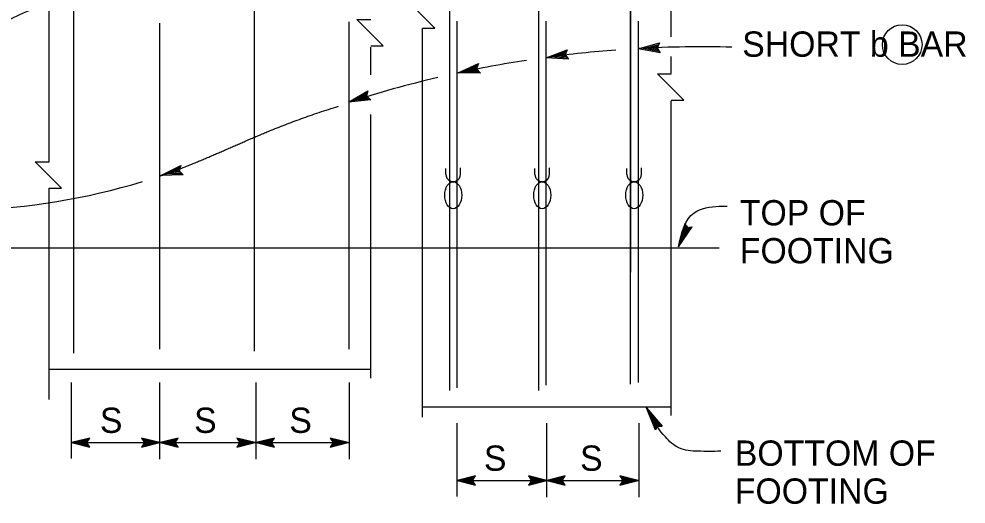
# Model space of a CAD drawing. Extents: x 0 to 90.7, y 0 to 58.7.
# Drawn here: x 13.32 to 27.3, y 13.25 to 20.4 of the extents above; entities that cross this region are included whole.
import ezdxf

# ---------------------------------------------------------------- set-up
doc = ezdxf.new("R2010")
doc.units = 0
for name, color, linetype in [('212 Leaders and Dim Lines', 7, 'Continuous'), ('213 Rebar', 7, 'Continuous'), ('214 Text and Titles', 7, 'Continuous'), ('240 Concrete', 7, 'Continuous')]:
    doc.layers.add(name, color=color, linetype=linetype)

msp = doc.modelspace()

# ---------------------------------------------------------------- linework, layer by layer
at = {"layer": '212 Leaders and Dim Lines'}
for p, q in [((22.46, 19.963), (22.779, 20.049)), ((22.535, 19.967), (22.768, 20.029)), ((22.608, 19.97), (22.759, 20.01)), ((22.779, 20.049), (22.74, 19.975)), ((22.779, 20.049), (22.779, 20.049)), ((21.105, 19.832), (21.414, 19.95)), ((21.179, 19.843), (21.404, 19.93)), ((21.252, 19.854), (21.397, 19.91)), ((21.325, 19.865), (21.388, 19.889)), ((21.393, 19.86), (21.325, 19.865)), ((21.414, 19.95), (21.382, 19.873)), ((21.382, 19.873), (21.435, 19.808)), ((21.414, 19.95), (21.414, 19.95)), ((22.786, 19.905), (22.46, 19.963)), ((22.46, 19.963), (22.46, 19.963)), ((22.773, 19.924), (22.534, 19.966)), ((22.76, 19.942), (22.608, 19.97)), ((22.683, 19.973), (22.747, 19.99)), ((22.749, 19.961), (22.683, 19.973)), ((22.74, 19.975), (22.786, 19.905)), ((22.786, 19.905), (22.786, 19.905)), ((19.802, 19.607), (20.102, 19.747)), ((19.875, 19.623), (20.094, 19.725)), ((20.102, 19.747), (20.075, 19.667)), ((20.102, 19.747), (20.102, 19.747)), ((21.435, 19.808), (21.105, 19.832)), ((21.105, 19.832), (21.105, 19.832)), ((21.42, 19.826), (21.178, 19.843)), ((21.405, 19.843), (21.252, 19.854)), ((21.435, 19.808), (21.435, 19.808)), ((20.133, 19.606), (19.802, 19.607)), ((19.802, 19.607), (19.802, 19.607)), ((20.117, 19.622), (19.875, 19.623)), ((19.947, 19.639), (20.089, 19.705)), ((20.101, 19.639), (19.947, 19.639)), ((20.02, 19.655), (20.08, 19.683)), ((20.088, 19.655), (20.02, 19.655)), ((20.075, 19.667), (20.133, 19.606)), ((20.133, 19.606), (20.133, 19.606)), ((18.184, 19.176), (18.468, 19.344)), ((18.255, 19.199), (18.462, 19.322)), ((18.468, 19.344), (18.45, 19.263)), ((18.468, 19.344), (18.468, 19.344)), ((18.513, 19.208), (18.184, 19.176)), ((18.184, 19.176), (18.184, 19.176)), ((18.496, 19.222), (18.254, 19.199)), ((18.325, 19.222), (18.459, 19.301)), ((18.478, 19.237), (18.325, 19.222)), ((18.396, 19.245), (18.453, 19.279)), ((18.463, 19.251), (18.396, 19.245)), ((18.45, 19.263), (18.513, 19.208)), ((18.513, 19.208), (18.513, 19.208)), ((15.413, 18.093), (15.708, 18.243)), ((15.485, 18.112), (15.7, 18.221)), ((15.557, 18.13), (15.696, 18.2)), ((15.708, 18.243), (15.684, 18.163)), ((15.708, 18.243), (15.708, 18.243)), ((15.743, 18.104), (15.413, 18.093)), ((15.413, 18.093), (15.413, 18.093)), ((15.727, 18.119), (15.485, 18.111)), ((15.71, 18.135), (15.557, 18.13)), ((15.629, 18.148), (15.688, 18.179)), ((15.696, 18.151), (15.629, 18.148)), ((15.684, 18.163), (15.743, 18.104)), ((15.743, 18.104), (15.743, 18.104)), ((23.151, 17.384), (23.056, 17.04)), ((23.16, 17.37), (23.056, 17.04)), ((23.056, 17.04), (23.17, 17.355)), ((23.17, 17.355), (23.151, 17.384)), ((23.17, 17.355), (23.189, 17.327)), ((23.056, 17.04), (23.179, 17.341)), ((23.056, 17.04), (23.257, 17.335)), ((23.056, 17.04), (23.24, 17.333)), ((23.223, 17.331), (23.056, 17.04)), ((23.206, 17.329), (23.056, 17.04)), ((23.189, 17.327), (23.056, 17.04)), ((23.189, 17.327), (23.223, 17.331)), ((23.223, 17.331), (23.257, 17.335)), ((14.095, 13.915), (14.095, 15.04)), ((15.397, 13.906), (15.397, 15.04)), ((16.819, 13.906), (16.819, 15.04)), ((18.198, 13.906), (18.198, 15.04)), ((22.748, 14.395), (22.586, 14.666)), ((22.716, 14.334), (22.586, 14.666)), ((22.586, 14.666), (22.817, 14.394)), ((22.782, 14.394), (22.586, 14.666)), ((22.586, 14.666), (22.732, 14.364)), ((22.724, 14.349), (22.586, 14.666)), ((22.586, 14.666), (22.74, 14.38)), ((22.765, 14.395), (22.586, 14.666)), ((22.586, 14.666), (22.8, 14.394)), ((19.788, 13.357), (19.788, 14.441)), ((21.112, 13.348), (21.112, 14.441)), ((22.478, 13.348), (22.478, 14.441)), ((22.732, 14.364), (22.716, 14.334)), ((22.732, 14.364), (22.748, 14.395)), ((22.748, 14.395), (22.782, 14.394)), ((22.782, 14.394), (22.817, 14.394)), ((14.095, 14.151), (18.198, 14.151)), ((19.788, 13.593), (22.478, 13.593))]:
    msp.add_line(p, q, dxfattribs=at)
for points in [[(14.095, 14.151), (14.365, 14.083), (14.32, 14.151), (14.365, 14.218), (14.095, 14.151)], [(14.095, 14.151), (14.365, 14.083), (14.32, 14.151), (14.365, 14.218), (14.095, 14.151)], [(14.143, 14.151), (14.338, 14.102), (14.306, 14.151), (14.338, 14.2), (14.143, 14.151)], [(14.143, 14.151), (14.338, 14.102), (14.306, 14.151), (14.338, 14.2), (14.143, 14.151)], [(14.183, 14.151), (14.316, 14.117), (14.294, 14.151), (14.316, 14.184), (14.183, 14.151)], [(14.183, 14.151), (14.316, 14.117), (14.294, 14.151), (14.316, 14.184), (14.183, 14.151)], [(14.216, 14.151), (14.298, 14.13), (14.285, 14.151), (14.298, 14.172), (14.216, 14.151)], [(14.216, 14.151), (14.298, 14.13), (14.285, 14.151), (14.298, 14.172), (14.216, 14.151)], [(14.218, 14.159), (14.279, 14.144), (14.274, 14.151), (14.279, 14.158), (14.218, 14.142)], [(14.218, 14.159), (14.279, 14.144), (14.274, 14.151), (14.279, 14.158), (14.218, 14.142)], [(15.397, 14.151), (15.127, 14.218), (15.172, 14.151), (15.127, 14.083), (15.397, 14.151)], [(15.397, 14.151), (15.127, 14.218), (15.172, 14.151), (15.127, 14.083), (15.397, 14.151)], [(15.349, 14.151), (15.153, 14.2), (15.186, 14.151), (15.153, 14.102), (15.349, 14.151)], [(15.349, 14.151), (15.153, 14.2), (15.186, 14.151), (15.153, 14.102), (15.349, 14.151)], [(15.309, 14.151), (15.175, 14.184), (15.198, 14.151), (15.175, 14.117), (15.309, 14.151)], [(15.309, 14.151), (15.175, 14.184), (15.198, 14.151), (15.175, 14.117), (15.309, 14.151)], [(15.276, 14.151), (15.194, 14.172), (15.207, 14.151), (15.194, 14.13), (15.276, 14.151)], [(15.276, 14.151), (15.194, 14.172), (15.207, 14.151), (15.194, 14.13), (15.276, 14.151)], [(15.273, 14.142), (15.213, 14.158), (15.217, 14.151), (15.213, 14.144), (15.273, 14.159)], [(15.273, 14.142), (15.213, 14.158), (15.217, 14.151), (15.213, 14.144), (15.273, 14.159)], [(15.4, 14.151), (15.67, 14.083), (15.625, 14.151), (15.67, 14.218), (15.4, 14.151)], [(15.4, 14.151), (15.67, 14.083), (15.625, 14.151), (15.67, 14.218), (15.4, 14.151)], [(15.448, 14.151), (15.644, 14.102), (15.611, 14.151), (15.644, 14.2), (15.448, 14.151)], [(15.448, 14.151), (15.644, 14.102), (15.611, 14.151), (15.644, 14.2), (15.448, 14.151)], [(15.488, 14.151), (15.621, 14.117), (15.599, 14.151), (15.621, 14.184), (15.488, 14.151)], [(15.488, 14.151), (15.621, 14.117), (15.599, 14.151), (15.621, 14.184), (15.488, 14.151)], [(15.521, 14.151), (15.603, 14.13), (15.59, 14.151), (15.603, 14.172), (15.521, 14.151)], [(15.521, 14.151), (15.603, 14.13), (15.59, 14.151), (15.603, 14.172), (15.521, 14.151)], [(15.523, 14.159), (15.584, 14.144), (15.579, 14.151), (15.584, 14.158), (15.523, 14.142)], [(15.523, 14.159), (15.584, 14.144), (15.579, 14.151), (15.584, 14.158), (15.523, 14.142)], [(16.803, 14.151), (16.533, 14.218), (16.577, 14.151), (16.533, 14.083), (16.803, 14.151)], [(16.803, 14.151), (16.533, 14.218), (16.577, 14.151), (16.533, 14.083), (16.803, 14.151)], [(16.755, 14.151), (16.559, 14.2), (16.592, 14.151), (16.559, 14.102), (16.755, 14.151)], [(16.755, 14.151), (16.559, 14.2), (16.592, 14.151), (16.559, 14.102), (16.755, 14.151)], [(16.714, 14.151), (16.581, 14.184), (16.603, 14.151), (16.581, 14.117), (16.714, 14.151)], [(16.714, 14.151), (16.581, 14.184), (16.603, 14.151), (16.581, 14.117), (16.714, 14.151)], [(16.681, 14.151), (16.599, 14.172), (16.613, 14.151), (16.599, 14.13), (16.681, 14.151)], [(16.681, 14.151), (16.599, 14.172), (16.613, 14.151), (16.599, 14.13), (16.681, 14.151)], [(16.679, 14.142), (16.619, 14.158), (16.623, 14.151), (16.619, 14.144), (16.679, 14.159)], [(16.679, 14.142), (16.619, 14.158), (16.623, 14.151), (16.619, 14.144), (16.679, 14.159)], [(16.822, 14.151), (17.092, 14.083), (17.048, 14.151), (17.092, 14.218), (16.822, 14.151)], [(16.822, 14.151), (17.092, 14.083), (17.048, 14.151), (17.092, 14.218), (16.822, 14.151)], [(16.87, 14.151), (17.066, 14.102), (17.034, 14.151), (17.066, 14.2), (16.87, 14.151)], [(16.87, 14.151), (17.066, 14.102), (17.034, 14.151), (17.066, 14.2), (16.87, 14.151)], [(16.911, 14.151), (17.044, 14.117), (17.022, 14.151), (17.044, 14.184), (16.911, 14.151)], [(16.911, 14.151), (17.044, 14.117), (17.022, 14.151), (17.044, 14.184), (16.911, 14.151)], [(16.944, 14.151), (17.026, 14.13), (17.012, 14.151), (17.026, 14.172), (16.944, 14.151)], [(16.944, 14.151), (17.026, 14.13), (17.012, 14.151), (17.026, 14.172), (16.944, 14.151)], [(16.946, 14.159), (17.006, 14.144), (17.002, 14.151), (17.006, 14.158), (16.946, 14.142)], [(16.946, 14.159), (17.006, 14.144), (17.002, 14.151), (17.006, 14.158), (16.946, 14.142)], [(18.181, 14.151), (17.911, 14.218), (17.956, 14.151), (17.911, 14.083), (18.181, 14.151)], [(18.181, 14.151), (17.911, 14.218), (17.956, 14.151), (17.911, 14.083), (18.181, 14.151)], [(18.133, 14.151), (17.938, 14.2), (17.97, 14.151), (17.938, 14.102), (18.133, 14.151)], [(18.133, 14.151), (17.938, 14.2), (17.97, 14.151), (17.938, 14.102), (18.133, 14.151)], [(18.093, 14.151), (17.96, 14.184), (17.982, 14.151), (17.96, 14.117), (18.093, 14.151)], [(18.093, 14.151), (17.96, 14.184), (17.982, 14.151), (17.96, 14.117), (18.093, 14.151)], [(18.06, 14.151), (17.978, 14.172), (17.992, 14.151), (17.978, 14.13), (18.06, 14.151)], [(18.06, 14.151), (17.978, 14.172), (17.992, 14.151), (17.978, 14.13), (18.06, 14.151)], [(18.058, 14.142), (17.998, 14.158), (18.002, 14.151), (17.998, 14.144), (18.058, 14.159)], [(18.058, 14.142), (17.998, 14.158), (18.002, 14.151), (17.998, 14.144), (18.058, 14.159)], [(19.788, 13.593), (20.058, 13.525), (20.013, 13.593), (20.058, 13.66), (19.788, 13.593)], [(19.788, 13.593), (20.058, 13.525), (20.013, 13.593), (20.058, 13.66), (19.788, 13.593)], [(19.836, 13.593), (20.032, 13.544), (19.999, 13.593), (20.032, 13.642), (19.836, 13.593)], [(19.836, 13.593), (20.032, 13.544), (19.999, 13.593), (20.032, 13.642), (19.836, 13.593)], [(19.876, 13.593), (20.01, 13.559), (19.987, 13.593), (20.01, 13.626), (19.876, 13.593)], [(19.876, 13.593), (20.01, 13.559), (19.987, 13.593), (20.01, 13.626), (19.876, 13.593)], [(19.909, 13.593), (19.991, 13.572), (19.978, 13.593), (19.991, 13.613), (19.909, 13.593)], [(19.909, 13.593), (19.991, 13.572), (19.978, 13.593), (19.991, 13.613), (19.909, 13.593)], [(19.912, 13.601), (19.972, 13.586), (19.968, 13.593), (19.972, 13.6), (19.912, 13.584)], [(19.912, 13.601), (19.972, 13.586), (19.968, 13.593), (19.972, 13.6), (19.912, 13.584)], [(21.112, 13.593), (20.842, 13.66), (20.887, 13.593), (20.842, 13.525), (21.112, 13.593)], [(21.112, 13.593), (20.842, 13.66), (20.887, 13.593), (20.842, 13.525), (21.112, 13.593)], [(21.064, 13.593), (20.868, 13.642), (20.901, 13.593), (20.868, 13.544), (21.064, 13.593)], [(21.064, 13.593), (20.868, 13.642), (20.901, 13.593), (20.868, 13.544), (21.064, 13.593)], [(21.024, 13.593), (20.89, 13.626), (20.913, 13.593), (20.89, 13.559), (21.024, 13.593)], [(21.024, 13.593), (20.89, 13.626), (20.913, 13.593), (20.89, 13.559), (21.024, 13.593)], [(20.991, 13.593), (20.909, 13.613), (20.922, 13.593), (20.909, 13.572), (20.991, 13.593)], [(20.991, 13.593), (20.909, 13.613), (20.922, 13.593), (20.909, 13.572), (20.991, 13.593)], [(20.989, 13.584), (20.928, 13.6), (20.933, 13.593), (20.928, 13.586), (20.989, 13.601)], [(20.989, 13.584), (20.928, 13.6), (20.933, 13.593), (20.928, 13.586), (20.989, 13.601)], [(21.115, 13.593), (21.385, 13.525), (21.34, 13.593), (21.385, 13.66), (21.115, 13.593)], [(21.115, 13.593), (21.385, 13.525), (21.34, 13.593), (21.385, 13.66), (21.115, 13.593)], [(21.163, 13.593), (21.359, 13.544), (21.326, 13.593), (21.359, 13.642), (21.163, 13.593)], [(21.163, 13.593), (21.359, 13.544), (21.326, 13.593), (21.359, 13.642), (21.163, 13.593)], [(21.203, 13.593), (21.337, 13.559), (21.314, 13.593), (21.337, 13.626), (21.203, 13.593)], [(21.203, 13.593), (21.337, 13.559), (21.314, 13.593), (21.337, 13.626), (21.203, 13.593)], [(21.236, 13.593), (21.318, 13.572), (21.305, 13.593), (21.318, 13.613), (21.236, 13.593)], [(21.236, 13.593), (21.318, 13.572), (21.305, 13.593), (21.318, 13.613), (21.236, 13.593)], [(21.238, 13.601), (21.299, 13.586), (21.294, 13.593), (21.299, 13.6), (21.238, 13.584)], [(21.238, 13.601), (21.299, 13.586), (21.294, 13.593), (21.299, 13.6), (21.238, 13.584)], [(22.461, 13.593), (22.191, 13.66), (22.236, 13.593), (22.191, 13.525), (22.461, 13.593)], [(22.461, 13.593), (22.191, 13.66), (22.236, 13.593), (22.191, 13.525), (22.461, 13.593)], [(22.413, 13.593), (22.218, 13.642), (22.25, 13.593), (22.218, 13.544), (22.413, 13.593)], [(22.413, 13.593), (22.218, 13.642), (22.25, 13.593), (22.218, 13.544), (22.413, 13.593)], [(22.373, 13.593), (22.24, 13.626), (22.262, 13.593), (22.24, 13.559), (22.373, 13.593)], [(22.373, 13.593), (22.24, 13.626), (22.262, 13.593), (22.24, 13.559), (22.373, 13.593)], [(22.34, 13.593), (22.258, 13.613), (22.272, 13.593), (22.258, 13.572), (22.34, 13.593)], [(22.34, 13.593), (22.258, 13.613), (22.272, 13.593), (22.258, 13.572), (22.34, 13.593)], [(22.338, 13.584), (22.278, 13.6), (22.282, 13.593), (22.278, 13.586), (22.338, 13.601)], [(22.338, 13.584), (22.278, 13.6), (22.282, 13.593), (22.278, 13.586), (22.338, 13.601)]]:
    msp.add_lwpolyline(points, dxfattribs=at)
for centre, radius, start, end in [((23.424, 2.824), 17.169, 94.321, 97.6834), ((23.424, 2.824), 17.169, 88.587, 93.1915), ((23.424, 2.824), 17.169, 98.7569, 102.2348), ((23.424, 2.824), 17.169, 103.2025, 107.7473), ((12.312, 27.294), 9.711, 271.595, 286.9259)]:
    msp.add_arc(centre, radius, start, end, dxfattribs=at)
for points in [[(11.182, 19.376), (11.592, 19.575), (11.981, 19.812), (12.37, 20.049), (13.98, 20.759)], [(15.391, 18.083), (15.993, 18.285), (16.565, 18.563), (17.136, 18.841), (18.034, 19.115)]]:
    msp.add_open_spline(points, degree=4, dxfattribs=at)
for points in [[(23.056, 17.04), (23.29, 17.545), (23.655, 17.639), (23.776, 17.639)], [(23.682, 14.024), (23.347, 14.024), (23.062, 14.073), (22.863, 14.235), (22.64, 14.57), (22.615, 14.632)]]:
    msp.add_spline(points, degree=3, dxfattribs=at)
at = {"layer": '213 Rebar'}
for p, q in [((14.122, 23.465), (14.122, 15.474)), ((16.789, 23.492), (16.789, 15.5)), ((19.676, 23.491), (19.676, 14.92)), ((20.989, 23.441), (20.989, 14.92)), ((22.343, 23.492), (22.343, 15.012)), ((22.346, 23.458), (22.346, 16.666)), ((16.792, 23.337), (16.792, 16.666)), ((15.393, 20.344), (15.393, 15.529)), ((18.188, 20.361), (18.188, 15.529)), ((19.786, 20.37), (19.786, 14.959)), ((21.099, 20.37), (21.099, 14.999)), ((22.462, 20.37), (22.462, 15.038))]:
    msp.add_line(p, q, dxfattribs=at)
at = {"layer": '214 Text and Titles'}
for p, q in [((19.623, 18.11), (19.623, 18.198)), ((19.837, 18.11), (19.837, 18.205)), ((20.938, 18.11), (20.938, 18.198)), ((21.152, 18.11), (21.152, 18.205)), ((22.295, 18.11), (22.295, 18.198)), ((22.51, 18.11), (22.51, 18.205))]:
    msp.add_line(p, q, dxfattribs=at)
msp.add_circle((26.361, 20.025), 0.293, dxfattribs=at)
for centre in [(19.73, 18.11), (21.045, 18.11), (22.403, 18.11)]:
    msp.add_arc(centre, 0.107, 179.9986, 0.0011, dxfattribs=at)
for centre in [(19.73, 17.803), (21.045, 17.803), (22.403, 17.803)]:
    msp.add_ellipse(centre, major_axis=(0, 0.199), ratio=0.630621, dxfattribs=at)
at = {"layer": '240 Concrete'}
for p, q in [((22.951, 20.141), (22.951, 27.839)), ((13.761, 18.294), (13.761, 25.404)), ((19.459, 20.269), (19.069, 20.657)), ((18.308, 20.396), (18.513, 20.397)), ((18.697, 20.008), (18.308, 20.396)), ((19.275, 20.268), (19.459, 20.269)), ((19.275, 14.528), (19.275, 20.268)), ((18.513, 20.008), (18.697, 20.008)), ((18.513, 19.578), (18.513, 19.985)), ((22.951, 19.598), (22.951, 19.849)), ((22.745, 19.594), (22.951, 19.595)), ((23.135, 19.206), (22.745, 19.594)), ((22.951, 19.206), (23.135, 19.206)), ((22.951, 14.554), (22.951, 19.197)), ((18.513, 15.105), (18.513, 18.992)), ((13.945, 17.906), (13.555, 18.294)), ((13.555, 18.294), (13.761, 18.294)), ((13.761, 17.905), (13.945, 17.906)), ((13.761, 14.79), (13.761, 17.905)), ((3.561, 17.024), (23.657, 17.024)), ((13.761, 15.236), (18.513, 15.236)), ((19.275, 14.678), (22.951, 14.678))]:
    msp.add_line(p, q, dxfattribs=at)

# ---------------------------------------------------------------- texts
at = {"layer": '212 Leaders and Dim Lines'}
for p in [(14.513, 14.295), (15.904, 14.295), (17.31, 14.295), (20.184, 13.736), (21.604, 13.736)]:
    msp.add_text('S', height=0.373, dxfattribs=at).set_placement(p)
at = {"layer": '214 Text and Titles'}
for s, height, p in [('SHORT b BAR', 0.37333, (23.998, 19.846)), ('TOP OF', 0.3733, (23.963, 17.357)), ('FOOTING', 0.3733, (23.963, 16.797)), ('BOTTOM OF', 0.3733, (23.889, 13.81)), ('FOOTING', 0.3733, (23.889, 13.25))]:
    msp.add_text(s, height=height, dxfattribs=at).set_placement(p)

doc.saveas('drawing.dxf')
